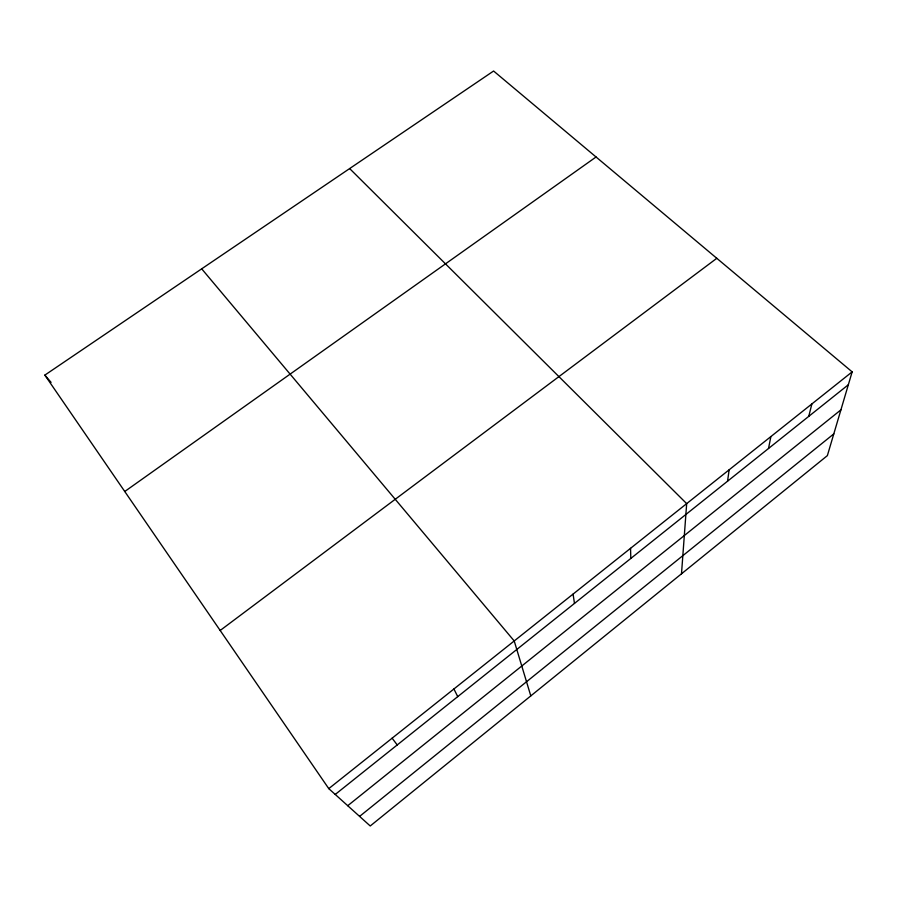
<?xml version="1.0" encoding="UTF-8"?>
<svg xmlns="http://www.w3.org/2000/svg" width="897" height="897" viewBox="0 0 897 897"><rect width="100%" height="100%" fill="white"/><g stroke="black" fill="none" stroke-linecap="round" stroke-linejoin="round"><path stroke-width="1.35" d="M681.496 573.8L686.676 503.632L349.651 168.569M727.557 481.196L729.149 469.804M768.516 448.489L770.882 436.581M808.769 416.354L811.875 403.942M852.15 371.863L827.37 455.62L370.237 825.98L328.773 788.631L44.85 375.114L493.597 71.02L852.15 371.863L328.773 788.631M359.596 816.393L833.795 433.901M347.733 805.708L840.904 409.873M335.231 794.45L848.338 384.757M220.18 630.468L716.804 258.302M124.761 491.489L596.057 156.986M44.85 375.114L51.084 382.369M201.69 268.831L514.216 640.963L530.8 695.893M392.124 738.186L397.225 744.947M453.916 688.974L457.728 696.644M573.082 594.094L574.472 603.423M630.546 548.325L630.815 558.439"/></g></svg>
